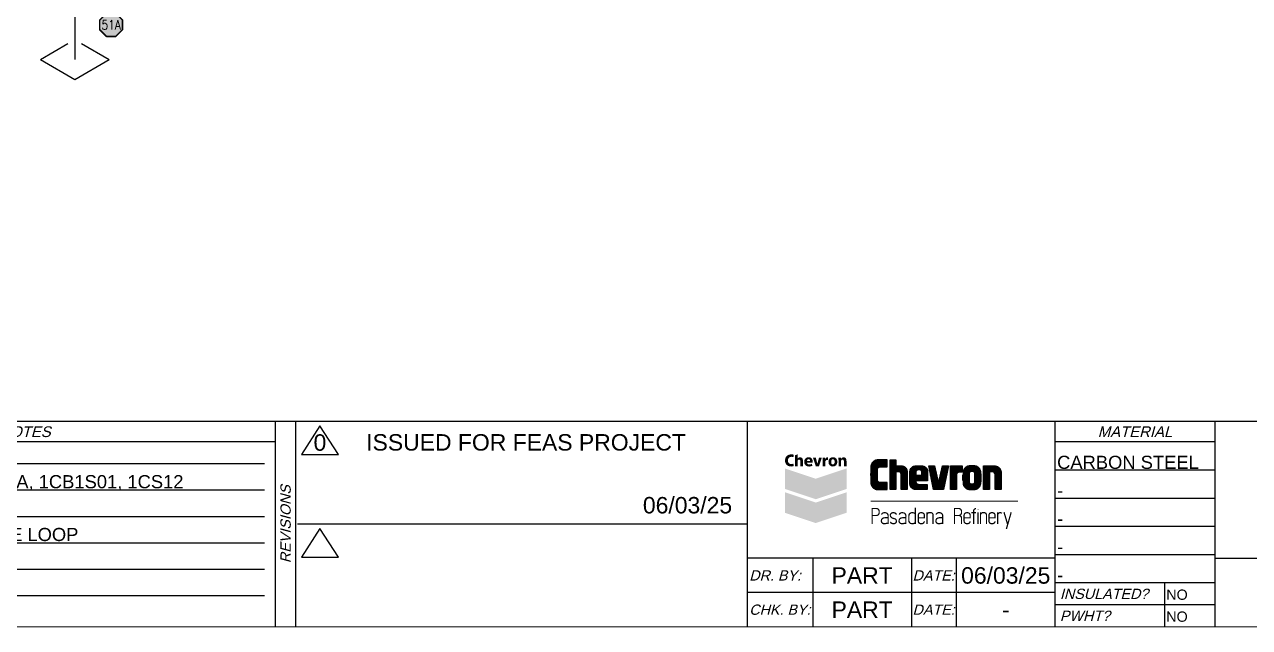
# Model space of a CAD drawing. Header units: inches. Extents: x 0 to 17.2, y 0 to 11.2.
# Drawn here: x 5.85 to 13.31, y 0.12 to 3.79 of the extents above; entities that cross this region are included whole.
import ezdxf
from ezdxf.enums import TextEntityAlignment as Align

# ---------------------------------------------------------------- set-up
doc = ezdxf.new("R2010")
doc.units = ezdxf.units.IN
doc.header["$MEASUREMENT"] = 0
for name, color, linetype in [('BORDER', 3, 'Continuous'), ('BORDERTEXT', 7, 'Continuous'), ('FITTINGS', 4, 'Continuous'), ('LOGO', 8, 'Continuous'), ('PART_PCML', 7, 'Continuous')]:
    doc.layers.add(name, color=color, linetype=linetype)
doc.styles.add('FEASStandard', font='arial.ttf')
doc.styles.add('PART_Standard', font='romans', dxfattribs={"width": 0.8, "height": 0.09})
doc.styles.add('Richmond', font='arial.ttf')
doc.styles.add('SIMPLEX', font='ROMANS')

# ---------------------------------------------------------------- blocks, each defined once
blk = doc.blocks.new('Border')
at = {"layer": 'LOGO', "lineweight": 0}
h = blk.add_hatch(color=164, dxfattribs=at)
edge = h.paths.add_edge_path()
edge.add_spline(control_points=[(10.6588, 1.2286), (10.656, 1.2272), (10.6503, 1.2255), (10.6417, 1.2255), (10.6182, 1.2255), (10.6047, 1.2417), (10.6047, 1.2623), (10.6047, 1.2869), (10.6219, 1.3), (10.6433, 1.3), (10.6516, 1.3), (10.656, 1.2984), (10.6588, 1.2969), (10.6588, 1.2969), (10.6562, 1.2822), (10.6562, 1.2822), (10.6531, 1.2836), (10.6497, 1.2848), (10.644, 1.2848), (10.6338, 1.2848), (10.6229, 1.2788), (10.6229, 1.2626), (10.6229, 1.2482), (10.6316, 1.2405), (10.644, 1.2405), (10.649, 1.2405), (10.6523, 1.2415), (10.6562, 1.2433), (10.6562, 1.2433), (10.6588, 1.2286), (10.6588, 1.2286)], knot_values=[0, 0, 0, 0, 1, 1, 1, 2, 2, 2, 3, 3, 3, 4, 4, 4, 5, 5, 5, 6, 6, 6, 7, 7, 7, 8, 8, 8, 9, 9, 9, 10, 10, 10, 10], degree=3, periodic=0)
h = blk.add_hatch(color=164, dxfattribs=at)
edge = h.paths.add_edge_path()
edge.add_spline(control_points=[(10.6979, 1.2817), (10.6916, 1.2817), (10.6855, 1.2788), (10.6823, 1.2742), (10.6823, 1.2742), (10.6821, 1.2742), (10.6821, 1.2742), (10.6821, 1.2742), (10.6821, 1.2997), (10.6821, 1.2997), (10.6821, 1.2997), (10.6662, 1.2942), (10.6662, 1.2942), (10.6662, 1.2942), (10.6662, 1.2277), (10.6662, 1.2277), (10.6662, 1.2277), (10.6821, 1.2277), (10.6821, 1.2277), (10.6821, 1.2277), (10.6821, 1.2587), (10.6821, 1.2587), (10.6821, 1.2632), (10.6851, 1.2681), (10.6906, 1.2681), (10.6966, 1.2681), (10.6989, 1.2633), (10.6989, 1.2565), (10.6989, 1.2565), (10.6989, 1.2277), (10.6989, 1.2277), (10.6989, 1.2277), (10.7149, 1.2277), (10.7149, 1.2277), (10.7149, 1.2277), (10.7149, 1.2587), (10.7149, 1.2587), (10.7149, 1.2745), (10.7081, 1.2817), (10.6979, 1.2817)], knot_values=[0, 0, 0, 0, 1, 1, 1, 2, 2, 2, 3, 3, 3, 4, 4, 4, 5, 5, 5, 6, 6, 6, 7, 7, 7, 8, 8, 8, 9, 9, 9, 10, 10, 10, 11, 11, 11, 12, 12, 12, 13, 13, 13, 13], degree=3, periodic=0)
h = blk.add_hatch(color=164, dxfattribs=at)
edge = h.paths.add_edge_path(flags=16)
edge.add_spline(control_points=[(10.7582, 1.26), (10.7582, 1.2639), (10.7563, 1.2708), (10.7489, 1.2708), (10.7424, 1.2708), (10.7393, 1.2652), (10.7389, 1.26), (10.7389, 1.26), (10.7582, 1.26), (10.7582, 1.26)], knot_values=[0, 0, 0, 0, 1, 1, 1, 2, 2, 2, 3, 3, 3, 3], degree=3, periodic=0)
edge = h.paths.add_edge_path()
edge.add_spline(control_points=[(10.739, 1.2487), (10.7396, 1.2419), (10.7452, 1.2384), (10.7538, 1.2383), (10.759, 1.2382), (10.765, 1.2397), (10.7691, 1.2421), (10.7691, 1.2421), (10.7715, 1.2297), (10.7715, 1.2297), (10.7654, 1.2267), (10.7585, 1.2255), (10.7514, 1.2255), (10.7324, 1.2255), (10.7222, 1.2369), (10.7222, 1.2544), (10.7222, 1.2713), (10.7332, 1.2823), (10.7496, 1.2823), (10.7665, 1.2823), (10.7741, 1.2698), (10.7741, 1.2542), (10.7741, 1.2526), (10.7739, 1.2499), (10.7737, 1.2487), (10.7737, 1.2487), (10.739, 1.2487), (10.739, 1.2487)], knot_values=[0, 0, 0, 0, 1, 1, 1, 2, 2, 2, 3, 3, 3, 4, 4, 4, 5, 5, 5, 6, 6, 6, 7, 7, 7, 8, 8, 8, 9, 9, 9, 9], degree=3, periodic=0)
blk.add_hatch(color=164, dxfattribs=at).paths.add_polyline_path([(10.7929, 1.2277), (10.7752, 1.28), (10.7928, 1.28), (10.8024, 1.243), (10.8027, 1.243), (10.8123, 1.28), (10.8299, 1.28), (10.8123, 1.2277)])
h = blk.add_hatch(color=164, dxfattribs=at)
edge = h.paths.add_edge_path()
edge.add_spline(control_points=[(10.8345, 1.2628), (10.8345, 1.2705), (10.8342, 1.2756), (10.8339, 1.28), (10.8339, 1.28), (10.8489, 1.28), (10.8489, 1.28), (10.8489, 1.28), (10.8494, 1.2703), (10.8494, 1.2703), (10.8494, 1.2703), (10.8498, 1.2703), (10.8498, 1.2703), (10.8524, 1.278), (10.8575, 1.2809), (10.8627, 1.2812), (10.8651, 1.2814), (10.8665, 1.2812), (10.868, 1.2809), (10.868, 1.2809), (10.868, 1.2656), (10.868, 1.2656), (10.8665, 1.2659), (10.8636, 1.2662), (10.8616, 1.266), (10.8554, 1.2655), (10.8517, 1.261), (10.8507, 1.2559), (10.8505, 1.2548), (10.8504, 1.2536), (10.8504, 1.2522), (10.8504, 1.2522), (10.8504, 1.2277), (10.8504, 1.2277), (10.8504, 1.2277), (10.8345, 1.2277), (10.8345, 1.2277), (10.8345, 1.2277), (10.8345, 1.2628), (10.8345, 1.2628)], knot_values=[0, 0, 0, 0, 1, 1, 1, 2, 2, 2, 3, 3, 3, 4, 4, 4, 5, 5, 5, 6, 6, 6, 7, 7, 7, 8, 8, 8, 9, 9, 9, 10, 10, 10, 11, 11, 11, 12, 12, 12, 13, 13, 13, 13], degree=3, periodic=0)
h = blk.add_hatch(color=164, dxfattribs=at)
edge = h.paths.add_edge_path(flags=16)
edge.add_spline(control_points=[(10.9075, 1.2539), (10.9075, 1.2624), (10.9046, 1.2698), (10.897, 1.2698), (10.8894, 1.2698), (10.8865, 1.2624), (10.8865, 1.2539), (10.8865, 1.2453), (10.8894, 1.2379), (10.897, 1.2379), (10.9046, 1.2379), (10.9075, 1.2453), (10.9075, 1.2539)], knot_values=[0, 0, 0, 0, 1, 1, 1, 2, 2, 2, 3, 3, 3, 4, 4, 4, 4], degree=3, periodic=0)
edge = h.paths.add_edge_path()
edge.add_spline(control_points=[(10.9241, 1.2539), (10.9241, 1.2367), (10.9138, 1.2255), (10.897, 1.2255), (10.8802, 1.2255), (10.8699, 1.2367), (10.8699, 1.2539), (10.8699, 1.271), (10.8802, 1.2823), (10.897, 1.2823), (10.9138, 1.2823), (10.9241, 1.271), (10.9241, 1.2539)], knot_values=[0, 0, 0, 0, 1, 1, 1, 2, 2, 2, 3, 3, 3, 4, 4, 4, 4], degree=3, periodic=0)
h = blk.add_hatch(color=164, dxfattribs=at)
edge = h.paths.add_edge_path()
edge.add_spline(control_points=[(10.9312, 1.2633), (10.9312, 1.2699), (10.9309, 1.2755), (10.9306, 1.28), (10.9306, 1.28), (10.9456, 1.28), (10.9456, 1.28), (10.9456, 1.28), (10.946, 1.2727), (10.946, 1.2727), (10.946, 1.2727), (10.9463, 1.2727), (10.9463, 1.2727), (10.9484, 1.2761), (10.9539, 1.2817), (10.9625, 1.2817), (10.973, 1.2817), (10.9799, 1.2745), (10.9799, 1.2591), (10.9799, 1.2591), (10.9799, 1.2277), (10.9799, 1.2277), (10.9799, 1.2277), (10.964, 1.2277), (10.964, 1.2277), (10.964, 1.2277), (10.964, 1.2567), (10.964, 1.2567), (10.964, 1.2635), (10.9616, 1.2681), (10.9559, 1.2681), (10.9514, 1.2681), (10.9487, 1.2649), (10.9477, 1.262), (10.9473, 1.2609), (10.9471, 1.2594), (10.9471, 1.2579), (10.9471, 1.2579), (10.9471, 1.2277), (10.9471, 1.2277), (10.9471, 1.2277), (10.9312, 1.2277), (10.9312, 1.2277), (10.9312, 1.2277), (10.9312, 1.2633), (10.9312, 1.2633)], knot_values=[0, 0, 0, 0, 1, 1, 1, 2, 2, 2, 3, 3, 3, 4, 4, 4, 5, 5, 5, 6, 6, 6, 7, 7, 7, 8, 8, 8, 9, 9, 9, 10, 10, 10, 11, 11, 11, 12, 12, 12, 13, 13, 13, 14, 14, 14, 15, 15, 15, 15], degree=3, periodic=0)
h = blk.add_hatch(color=150, dxfattribs=at)
h.set_gradient(color1=(0, 127, 255), color2=(0, 59, 117), rotation=45, one_color=1, tint=0.23, name='HEMISPHERICAL')
h.paths.add_polyline_path([(10.6053, 1.0889), (10.6052, 1.2138), (10.7926, 1.1514)])
h = blk.add_hatch(color=142, dxfattribs=at)
h.set_gradient(color1=(0, 153, 204), color2=(0, 57, 77), rotation=75, one_color=1, tint=0.15, name='INVCYLINDER')
h.paths.add_polyline_path([(10.9799, 1.2138), (10.7926, 1.1514), (10.6052, 1.0889), (10.7925, 1.0265), (10.9799, 1.0889)])
h = blk.add_hatch(color=242, dxfattribs=at)
h.set_gradient(color1=(204, 0, 51), color2=(102, 0, 26), rotation=45, one_color=1, tint=0.2, name='HEMISPHERICAL')
h.paths.add_polyline_path([(10.6053, 0.9438), (10.6052, 1.0687), (10.7926, 1.0062)])
h = blk.add_hatch(color=1, dxfattribs=at)
h.set_gradient(color1=(255, 0, 0), color2=(87, 0, 0), rotation=75, one_color=1, tint=0.17, name='INVCYLINDER')
h.paths.add_polyline_path([(10.9799, 1.0686), (10.7926, 1.0062), (10.6052, 0.9438), (10.7925, 0.8813), (10.9799, 0.9438)])
blk.add_line((5.4322, 1.2439), (7.435, 1.2439))
for points in [[(5.4296, 1.0829), (7.435, 1.0829)], [(5.1365, 0.9222), (7.435, 0.9222)], [(4.9824, 0.7615), (7.435, 0.7615)], [(4.8221, 0.6009), (7.435, 0.6009)], [(4.9467, 0.4404), (7.435, 0.4404)]]:
    blk.add_lwpolyline(points)
at = {"layer": 'BORDER'}
for p, q in [((7.625, 0.25), (7.625, 1.5)), ((7.5, 1.375), (0.25, 1.375)), ((13.225, 1.375), (12.25, 1.375)), ((13.225, 1.2035), (12.25, 1.2035)), ((13.225, 1.0319), (12.25, 1.0319)), ((13.225, 0.8604), (12.25, 0.8604)), ((13.225, 0.6888), (12.25, 0.6888)), ((12.25, 0.6667), (10.375, 0.6667)), ((10.775, 0.6667), (10.775, 0.25)), ((11.375, 0.6667), (11.375, 0.25)), ((11.65, 0.25), (11.65, 0.6667)), ((12.25, 0.4583), (10.375, 0.4583)), ((13.225, 0.5173), (12.25, 0.5173)), ((12.9167, 0.5173), (12.9167, 0.25)), ((13.225, 0.3836), (12.25, 0.3836))]:
    blk.add_line(p, q, dxfattribs=at)
at = {"layer": 'BORDER', "const_width": 0.005}
blk.add_lwpolyline([(0.25, 0.25), (17.25, 0.25), (17.25, 11.25), (0.25, 11.25)], close=True, dxfattribs=at)
at = {"layer": 'BORDER', "const_width": 0.00833}
for points in [[(17.25, 1.5), (0.25, 1.5)], [(7.5, 0.25), (7.5, 1.5)], [(10.375, 0.25), (10.375, 1.5)], [(12.25, 0.25), (12.25, 1.5)], [(13.225, 0.25), (13.225, 1.5)], [(7.6336, 0.875), (10.375, 0.875)], [(13.225, 0.6667), (17.25, 0.6667)]]:
    blk.add_lwpolyline(points, dxfattribs=at)
at = {"layer": 'LOGO'}
for p, q in [((11.1301, 1.1184), (11.1301, 1.2326)), ((11.1332, 1.109), (11.1332, 1.242)), ((11.1363, 1.1034), (11.1363, 1.2476)), ((11.1395, 1.0992), (11.1395, 1.2516)), ((11.1426, 1.0963), (11.1426, 1.2548)), ((11.1457, 1.0937), (11.1457, 1.2574)), ((11.1488, 1.0915), (11.1488, 1.2596)), ((11.152, 1.0898), (11.152, 1.2613)), ((11.1551, 1.0883), (11.1551, 1.2627)), ((11.1582, 1.087), (11.1582, 1.264)), ((11.1613, 1.0863), (11.1613, 1.2648)), ((11.1645, 1.0856), (11.1645, 1.2653)), ((11.1676, 1.0853), (11.1676, 1.2658)), ((11.1707, 1.216), (11.1707, 1.2659)), ((11.1738, 1.2196), (11.1738, 1.2659)), ((11.177, 1.2219), (11.177, 1.2659)), ((11.1801, 1.2234), (11.1801, 1.2659)), ((11.1832, 1.2241), (11.1832, 1.2659)), ((11.1863, 1.2242), (11.1863, 1.2659)), ((11.1895, 1.2242), (11.1895, 1.2659)), ((11.1926, 1.2242), (11.1926, 1.2659)), ((11.1957, 1.2242), (11.1957, 1.2659)), ((11.1988, 1.2242), (11.1988, 1.2659)), ((11.202, 1.2242), (11.202, 1.2659)), ((11.2051, 1.2242), (11.2051, 1.2659)), ((11.2082, 1.2242), (11.2082, 1.2659)), ((11.2113, 1.2242), (11.2113, 1.2659)), ((11.2145, 1.2242), (11.2145, 1.2659)), ((11.2176, 1.2242), (11.2176, 1.2659)), ((11.2207, 1.2242), (11.2207, 1.2659)), ((11.2238, 1.2242), (11.2238, 1.2659)), ((11.227, 1.2242), (11.227, 1.2659)), ((11.2457, 1.0857), (11.2457, 1.2659)), ((11.2488, 1.0857), (11.2488, 1.2659)), ((11.252, 1.0857), (11.252, 1.2659)), ((11.2551, 1.0857), (11.2551, 1.2659)), ((11.2582, 1.0857), (11.2582, 1.2659)), ((11.2613, 1.0857), (11.2613, 1.2659)), ((11.2645, 1.0857), (11.2645, 1.2659)), ((11.2676, 1.0857), (11.2676, 1.2659)), ((11.2707, 1.0857), (11.2707, 1.2659)), ((11.2738, 1.0857), (11.2738, 1.2659)), ((11.277, 1.0857), (11.277, 1.2659)), ((11.2801, 1.0857), (11.2801, 1.2659)), ((11.2832, 1.1936), (11.2832, 1.2294)), ((11.2863, 1.1936), (11.2863, 1.2294)), ((11.2895, 1.1936), (11.2895, 1.2294)), ((11.2926, 1.1936), (11.2926, 1.2294)), ((11.2957, 1.1936), (11.2957, 1.2294)), ((11.2988, 1.1936), (11.2988, 1.2294)), ((11.302, 1.193), (11.302, 1.2294)), ((11.3051, 1.1917), (11.3051, 1.2294)), ((11.3082, 1.1896), (11.3082, 1.2294)), ((11.3113, 1.1859), (11.3113, 1.2294)), ((11.3145, 1.0857), (11.3145, 1.2294)), ((11.3176, 1.0857), (11.3176, 1.2291)), ((11.3207, 1.0857), (11.3207, 1.2286)), ((11.3238, 1.0857), (11.3238, 1.2281)), ((11.327, 1.0857), (11.327, 1.2269)), ((11.3301, 1.0857), (11.3301, 1.2255)), ((11.3332, 1.0857), (11.3332, 1.2236)), ((11.3363, 1.0857), (11.3363, 1.2213)), ((11.3395, 1.0857), (11.3395, 1.2186)), ((11.3426, 1.0857), (11.3426, 1.2147)), ((11.3457, 1.0857), (11.3457, 1.2097)), ((11.3488, 1.0857), (11.3488, 1.2005)), ((11.3676, 1.1112), (11.3676, 1.2042)), ((11.3707, 1.1039), (11.3707, 1.2113)), ((11.3738, 1.0993), (11.3738, 1.2159)), ((11.377, 1.0958), (11.377, 1.2194)), ((11.3801, 1.0931), (11.3801, 1.222)), ((11.3832, 1.0909), (11.3832, 1.2243)), ((11.3863, 1.0892), (11.3863, 1.2259)), ((11.3895, 1.0879), (11.3895, 1.2273)), ((11.3926, 1.0871), (11.3926, 1.2283)), ((11.3957, 1.0863), (11.3957, 1.2288)), ((11.3988, 1.0859), (11.3988, 1.2293)), ((11.402, 1.1393), (11.402, 1.2294)), ((11.4051, 1.1996), (11.4051, 1.2294)), ((11.4082, 1.2023), (11.4082, 1.2294)), ((11.4113, 1.2041), (11.4113, 1.2294)), ((11.4145, 1.2047), (11.4145, 1.2294)), ((11.4176, 1.2048), (11.4176, 1.2294)), ((11.4207, 1.2048), (11.4207, 1.2294)), ((11.4238, 1.2048), (11.4238, 1.2294)), ((11.427, 1.2047), (11.427, 1.2294)), ((11.4301, 1.204), (11.4301, 1.2294)), ((11.4332, 1.2022), (11.4332, 1.2294)), ((11.4363, 1.1992), (11.4363, 1.2294)), ((11.4395, 1.1393), (11.4395, 1.2294)), ((11.4426, 1.1393), (11.4426, 1.229)), ((11.4457, 1.1393), (11.4457, 1.2285)), ((11.4488, 1.1393), (11.4488, 1.2279)), ((11.452, 1.1393), (11.452, 1.2266)), ((11.4551, 1.1393), (11.4551, 1.2252)), ((11.4582, 1.1393), (11.4582, 1.2232)), ((11.4613, 1.1393), (11.4613, 1.2208)), ((11.4645, 1.1393), (11.4645, 1.2179)), ((11.4676, 1.1393), (11.4676, 1.2139)), ((11.4707, 1.1393), (11.4707, 1.2084)), ((11.4738, 1.1393), (11.4738, 1.1964)), ((11.4832, 1.2163), (11.4832, 1.2294)), ((11.4863, 1.2013), (11.4863, 1.2294)), ((11.4895, 1.1863), (11.4895, 1.2294)), ((11.4926, 1.1712), (11.4926, 1.2294)), ((11.4957, 1.1562), (11.4957, 1.2294)), ((11.4988, 1.1412), (11.4988, 1.2294)), ((11.502, 1.1262), (11.502, 1.2294)), ((11.5051, 1.1112), (11.5051, 1.2294)), ((11.5082, 1.0962), (11.5082, 1.2294)), ((11.5113, 1.0857), (11.5113, 1.2294)), ((11.5145, 1.0857), (11.5145, 1.2294)), ((11.5176, 1.0857), (11.5176, 1.2237)), ((11.5207, 1.0857), (11.5207, 1.2095)), ((11.5238, 1.0857), (11.5238, 1.1952)), ((11.5582, 1.0857), (11.5582, 1.2011)), ((11.5613, 1.0857), (11.5613, 1.2148)), ((11.5645, 1.0857), (11.5645, 1.2285)), ((11.5676, 1.0857), (11.5676, 1.2294)), ((11.5707, 1.0894), (11.5707, 1.2294)), ((11.5738, 1.1042), (11.5738, 1.2294)), ((11.577, 1.1189), (11.577, 1.2294)), ((11.5801, 1.1337), (11.5801, 1.2294)), ((11.5832, 1.1485), (11.5832, 1.2294)), ((11.5863, 1.1633), (11.5863, 1.2294)), ((11.5895, 1.1781), (11.5895, 1.2294)), ((11.5926, 1.1929), (11.5926, 1.2294)), ((11.5957, 1.2077), (11.5957, 1.2294)), ((11.5988, 1.2225), (11.5988, 1.2294)), ((11.6145, 1.0857), (11.6145, 1.2294)), ((11.6176, 1.0857), (11.6176, 1.2294)), ((11.6207, 1.0857), (11.6207, 1.2294)), ((11.6238, 1.0857), (11.6238, 1.2294)), ((11.627, 1.0857), (11.627, 1.2294)), ((11.6301, 1.0857), (11.6301, 1.2294)), ((11.6332, 1.0857), (11.6332, 1.2294)), ((11.6363, 1.0857), (11.6363, 1.2294)), ((11.6395, 1.0857), (11.6395, 1.2294)), ((11.6426, 1.0857), (11.6426, 1.2294)), ((11.6457, 1.0857), (11.6457, 1.2294)), ((11.6488, 1.0857), (11.6488, 1.2294)), ((11.652, 1.1827), (11.652, 1.2294)), ((11.6551, 1.1867), (11.6551, 1.2294)), ((11.6582, 1.189), (11.6582, 1.2294)), ((11.6613, 1.1902), (11.6613, 1.2294)), ((11.6645, 1.1906), (11.6645, 1.2294)), ((11.6676, 1.1907), (11.6676, 1.2294)), ((11.6707, 1.1907), (11.6707, 1.2294)), ((11.6738, 1.1907), (11.6738, 1.2294)), ((11.677, 1.1907), (11.677, 1.2294)), ((11.6801, 1.1907), (11.6801, 1.2294)), ((11.6832, 1.1907), (11.6832, 1.2294)), ((11.6926, 1.1146), (11.6926, 1.2006)), ((11.6957, 1.1074), (11.6957, 1.2077)), ((11.6988, 1.1026), (11.6988, 1.2126)), ((11.702, 1.0988), (11.702, 1.2163)), ((11.7051, 1.0956), (11.7051, 1.2195)), ((11.7082, 1.0934), (11.7082, 1.2218)), ((11.7113, 1.0915), (11.7113, 1.2238)), ((11.7145, 1.0898), (11.7145, 1.2253)), ((11.7176, 1.0883), (11.7176, 1.2268)), ((11.7207, 1.0874), (11.7207, 1.2279)), ((11.7238, 1.0867), (11.7238, 1.2285)), ((11.727, 1.1848), (11.727, 1.229)), ((11.7301, 1.1904), (11.7301, 1.2294)), ((11.7332, 1.193), (11.7332, 1.2294)), ((11.7363, 1.1944), (11.7363, 1.2294)), ((11.7395, 1.195), (11.7395, 1.2294)), ((11.7426, 1.1952), (11.7426, 1.2294)), ((11.7457, 1.1952), (11.7457, 1.2294)), ((11.7488, 1.1951), (11.7488, 1.2294)), ((11.752, 1.1946), (11.752, 1.2294)), ((11.7551, 1.1933), (11.7551, 1.2294)), ((11.7582, 1.1909), (11.7582, 1.2294)), ((11.7613, 1.1865), (11.7613, 1.2291)), ((11.7645, 1.0865), (11.7645, 1.2286)), ((11.7676, 1.0873), (11.7676, 1.228)), ((11.7707, 1.0882), (11.7707, 1.227)), ((11.7738, 1.0895), (11.7738, 1.2256)), ((11.777, 1.0911), (11.777, 1.2242)), ((11.7801, 1.093), (11.7801, 1.2221)), ((11.7832, 1.0952), (11.7832, 1.2199)), ((11.7863, 1.0982), (11.7863, 1.2169)), ((11.7895, 1.1016), (11.7895, 1.2135)), ((11.7926, 1.1064), (11.7926, 1.2088)), ((11.7957, 1.1127), (11.7957, 1.2024)), ((11.8145, 1.0857), (11.8145, 1.2294)), ((11.8176, 1.0857), (11.8176, 1.2294)), ((11.8207, 1.0857), (11.8207, 1.2294)), ((11.8238, 1.0857), (11.8238, 1.2294)), ((11.827, 1.0857), (11.827, 1.2294)), ((11.8301, 1.0857), (11.8301, 1.2294)), ((11.8332, 1.0857), (11.8332, 1.2294)), ((11.8363, 1.0857), (11.8363, 1.2294)), ((11.8395, 1.0857), (11.8395, 1.2294)), ((11.8426, 1.0857), (11.8426, 1.2294)), ((11.8457, 1.0857), (11.8457, 1.2294)), ((11.8488, 1.0857), (11.8488, 1.2294)), ((11.852, 1.1936), (11.852, 1.2294)), ((11.8551, 1.1936), (11.8551, 1.2294)), ((11.8582, 1.1936), (11.8582, 1.2294)), ((11.8613, 1.1936), (11.8613, 1.2294)), ((11.8645, 1.1936), (11.8645, 1.2294)), ((11.8676, 1.1936), (11.8676, 1.2294)), ((11.8707, 1.1934), (11.8707, 1.2294)), ((11.8738, 1.1926), (11.8738, 1.2294)), ((11.877, 1.191), (11.877, 1.2294)), ((11.8801, 1.1885), (11.8801, 1.2294)), ((11.8832, 1.1839), (11.8832, 1.2293)), ((11.8863, 1.0857), (11.8863, 1.2288)), ((11.8895, 1.0857), (11.8895, 1.2284)), ((11.8926, 1.0857), (11.8926, 1.2277)), ((11.8957, 1.0857), (11.8957, 1.2264)), ((11.8988, 1.0857), (11.8988, 1.2249)), ((11.902, 1.0857), (11.902, 1.2233)), ((11.9051, 1.0857), (11.9051, 1.2213)), ((11.9082, 1.0857), (11.9082, 1.2187)), ((11.9113, 1.0857), (11.9113, 1.2155)), ((11.9145, 1.0857), (11.9145, 1.2116)), ((11.9176, 1.0857), (11.9176, 1.206)), ((11.9207, 1.0857), (11.9207, 1.1981)), ((11.1707, 1.0852), (11.1707, 1.1357)), ((11.1738, 1.0852), (11.1738, 1.132)), ((11.177, 1.0852), (11.177, 1.1297)), ((11.1801, 1.0852), (11.1801, 1.1284)), ((11.1832, 1.0852), (11.1832, 1.1277)), ((11.1863, 1.0852), (11.1863, 1.1274)), ((11.1895, 1.0852), (11.1895, 1.1274)), ((11.1926, 1.0852), (11.1926, 1.1274)), ((11.1957, 1.0852), (11.1957, 1.1274)), ((11.1988, 1.0852), (11.1988, 1.1274)), ((11.202, 1.0852), (11.202, 1.1274)), ((11.2051, 1.0852), (11.2051, 1.1274)), ((11.2082, 1.0852), (11.2082, 1.1274)), ((11.2113, 1.0852), (11.2113, 1.1274)), ((11.2145, 1.0852), (11.2145, 1.1274)), ((11.2176, 1.0852), (11.2176, 1.1274)), ((11.2207, 1.0852), (11.2207, 1.1274)), ((11.2238, 1.0852), (11.2238, 1.1274)), ((11.227, 1.0852), (11.227, 1.1274)), ((11.402, 1.0857), (11.402, 1.1316)), ((11.4051, 1.1393), (11.4051, 1.1735)), ((11.4051, 1.0857), (11.4051, 1.1245)), ((11.4082, 1.1393), (11.4082, 1.1735)), ((11.4082, 1.0857), (11.4082, 1.121)), ((11.4113, 1.1393), (11.4113, 1.1735)), ((11.4145, 1.1393), (11.4145, 1.1735)), ((11.4176, 1.1393), (11.4176, 1.1735)), ((11.4207, 1.1393), (11.4207, 1.1735)), ((11.4238, 1.1393), (11.4238, 1.1735)), ((11.427, 1.1393), (11.427, 1.1735)), ((11.4301, 1.1393), (11.4301, 1.1735)), ((11.4332, 1.1393), (11.4332, 1.1735)), ((11.4363, 1.1393), (11.4363, 1.1735)), ((11.527, 1.0857), (11.527, 1.181)), ((11.5301, 1.0857), (11.5301, 1.1668)), ((11.5332, 1.0857), (11.5332, 1.1526)), ((11.5363, 1.0857), (11.5363, 1.1384)), ((11.5395, 1.0857), (11.5395, 1.1242)), ((11.5426, 1.0857), (11.5426, 1.1326)), ((11.5457, 1.0857), (11.5457, 1.1463)), ((11.5488, 1.0857), (11.5488, 1.16)), ((11.552, 1.0857), (11.552, 1.1737)), ((11.5551, 1.0857), (11.5551, 1.1874)), ((11.6895, 1.1426), (11.6895, 1.1726)), ((11.727, 1.0861), (11.727, 1.1304)), ((11.7301, 1.0858), (11.7301, 1.125)), ((11.7332, 1.0857), (11.7332, 1.1224)), ((11.7363, 1.0857), (11.7363, 1.1208)), ((11.7395, 1.0857), (11.7395, 1.1201)), ((11.7426, 1.0857), (11.7426, 1.12)), ((11.7457, 1.0857), (11.7457, 1.12)), ((11.7488, 1.0857), (11.7488, 1.12)), ((11.752, 1.0857), (11.752, 1.1206)), ((11.7551, 1.0857), (11.7551, 1.1219)), ((11.7582, 1.0858), (11.7582, 1.1243)), ((11.7613, 1.0861), (11.7613, 1.1286)), ((11.7988, 1.1307), (11.7988, 1.1838)), ((11.4113, 1.0857), (11.4113, 1.1191)), ((11.4145, 1.0857), (11.4145, 1.1177)), ((11.4176, 1.0857), (11.4176, 1.1172)), ((11.4207, 1.0857), (11.4207, 1.117)), ((11.4238, 1.0857), (11.4238, 1.117)), ((11.427, 1.0857), (11.427, 1.117)), ((11.4301, 1.0857), (11.4301, 1.117)), ((11.4332, 1.0857), (11.4332, 1.117)), ((11.4363, 1.0857), (11.4363, 1.117)), ((11.4395, 1.0857), (11.4395, 1.117)), ((11.4426, 1.0857), (11.4426, 1.117)), ((11.4457, 1.0857), (11.4457, 1.117)), ((11.4488, 1.0857), (11.4488, 1.117)), ((11.452, 1.0857), (11.452, 1.117)), ((11.4551, 1.0857), (11.4551, 1.117)), ((11.4582, 1.0857), (11.4582, 1.117)), ((11.4613, 1.0857), (11.4613, 1.117)), ((11.4645, 1.0857), (11.4645, 1.117)), ((11.4676, 1.0857), (11.4676, 1.117)), ((11.4707, 1.0857), (11.4707, 1.117))]:
    blk.add_line(p, q, dxfattribs=at)
for points in [[(11.1292, 1.2249), (11.1279, 1.2087), (11.1272, 1.1924), (11.127, 1.1762), (11.1272, 1.16), (11.1279, 1.1436), (11.1292, 1.1274), (11.1292, 1.1269), (11.1294, 1.1245), (11.1295, 1.122), (11.1299, 1.1197), (11.1303, 1.1172), (11.131, 1.1148), (11.1317, 1.1125), (11.1325, 1.1103), (11.1337, 1.108), (11.1348, 1.1061), (11.136, 1.1038), (11.1375, 1.1019), (11.1388, 1.0999), (11.1405, 1.0981), (11.1423, 1.0965), (11.1441, 1.0948), (11.1459, 1.0935), (11.1478, 1.092), (11.1501, 1.0908), (11.1522, 1.0897), (11.1546, 1.0885), (11.1567, 1.0875), (11.1588, 1.0867), (11.1613, 1.0863), (11.1637, 1.0857), (11.166, 1.0854), (11.1685, 1.0852), (11.1709, 1.0852), (11.2283, 1.0852)], [(11.2283, 1.0857), (11.2283, 1.1274), (11.1858, 1.1274), (11.1842, 1.1277), (11.1826, 1.1278), (11.1811, 1.128), (11.1798, 1.1286), (11.1783, 1.1292), (11.1768, 1.1298), (11.1756, 1.1307), (11.1744, 1.1316), (11.173, 1.1326), (11.1721, 1.1337), (11.1711, 1.135), (11.1703, 1.1364), (11.1696, 1.1379), (11.169, 1.1393), (11.1684, 1.1407), (11.1682, 1.1422), (11.1681, 1.1438), (11.1678, 1.1454), (11.1678, 1.2063), (11.1681, 1.2078), (11.1682, 1.2095), (11.1684, 1.211), (11.169, 1.2125), (11.1696, 1.214), (11.1703, 1.2153), (11.1711, 1.2167), (11.1721, 1.2179), (11.173, 1.2189), (11.1744, 1.22), (11.1756, 1.2209), (11.1768, 1.2218), (11.1783, 1.2225), (11.1798, 1.2233), (11.1811, 1.2236), (11.1826, 1.224), (11.1842, 1.2242), (11.1858, 1.2242), (11.2283, 1.2242), (11.2283, 1.2659), (11.1709, 1.2659), (11.1685, 1.2659), (11.166, 1.2655), (11.1637, 1.2652), (11.1613, 1.2648), (11.1588, 1.2643), (11.1567, 1.2634), (11.1546, 1.2625), (11.1522, 1.2614), (11.1501, 1.2603), (11.1478, 1.259), (11.1459, 1.2576), (11.1441, 1.2562), (11.1423, 1.2545), (11.1405, 1.2527), (11.1388, 1.2509), (11.1375, 1.2491), (11.136, 1.2472), (11.1348, 1.245), (11.1337, 1.2428), (11.1325, 1.2407), (11.1317, 1.2384), (11.131, 1.2362), (11.1303, 1.2337), (11.1299, 1.2314), (11.1295, 1.229), (11.1294, 1.2266), (11.1292, 1.2242)], [(11.4389, 1.1735), (11.4388, 1.1911), (11.4388, 1.1924), (11.4386, 1.1938), (11.4385, 1.1951), (11.4378, 1.1963), (11.4372, 1.1976), (11.4365, 1.1988), (11.436, 1.1999), (11.435, 1.2009), (11.434, 1.2017), (11.4329, 1.2024), (11.4316, 1.2031), (11.4306, 1.2037), (11.4292, 1.2044), (11.4279, 1.2045), (11.4268, 1.2048), (11.4252, 1.2048), (11.4159, 1.2048), (11.4145, 1.2048), (11.4134, 1.2045), (11.4118, 1.2044), (11.4107, 1.2037), (11.4094, 1.2031), (11.4084, 1.2024), (11.4073, 1.2017), (11.4063, 1.2009), (11.4053, 1.1999), (11.4045, 1.1988), (11.4039, 1.1976), (11.4035, 1.1963), (11.4028, 1.1951), (11.4024, 1.1938), (11.4024, 1.1924), (11.4022, 1.1911), (11.4022, 1.1735), (11.4389, 1.1735)], [(11.5699, 1.0857), (11.5104, 1.0857), (11.4805, 1.2294), (11.5163, 1.2294), (11.54, 1.1215), (11.5647, 1.2294), (11.6003, 1.2294), (11.5699, 1.0857)], [(11.6144, 1.0857), (11.6144, 1.2294), (11.6837, 1.2294), (11.6837, 1.1907), (11.6652, 1.1907), (11.6638, 1.1906), (11.6623, 1.1904), (11.6611, 1.1901), (11.6598, 1.1897), (11.6585, 1.1891), (11.6573, 1.1886), (11.6562, 1.1877), (11.6551, 1.1868), (11.6542, 1.1859), (11.6533, 1.1847), (11.6524, 1.1837), (11.6519, 1.1825), (11.6513, 1.1811), (11.6509, 1.1799), (11.6506, 1.1787), (11.6504, 1.1772), (11.6503, 1.1758), (11.6503, 1.0857), (11.6144, 1.0857)]]:
    blk.add_lwpolyline(points, dxfattribs=at)
for points in [[(11.3311, 1.2251), (11.3329, 1.2239), (11.3347, 1.2225), (11.3365, 1.2212), (11.3383, 1.2197), (11.3398, 1.2182), (11.3414, 1.2164), (11.3426, 1.2146), (11.3441, 1.2128), (11.3452, 1.2108), (11.3461, 1.2089), (11.3471, 1.2068), (11.3479, 1.2047), (11.3483, 1.2026), (11.3489, 1.2003), (11.3492, 1.1981), (11.3494, 1.196), (11.3494, 1.1936), (11.3494, 1.0857), (11.3138, 1.0857), (11.3138, 1.1773, 0.414214), (11.2975, 1.1936), (11.2811, 1.1936), (11.2811, 1.0857), (11.2454, 1.0857), (11.2454, 1.2659), (11.2811, 1.2659), (11.2811, 1.2294), (11.3138, 1.2294), (11.316, 1.2294), (11.3183, 1.229), (11.3205, 1.2287), (11.3227, 1.2283), (11.3248, 1.2278), (11.327, 1.2269), (11.329, 1.226)], [(11.8967, 1.226), (11.899, 1.2249), (11.9011, 1.2239), (11.9033, 1.2225), (11.9053, 1.2212), (11.9071, 1.2197), (11.909, 1.218), (11.9107, 1.2162), (11.9123, 1.2144), (11.9137, 1.2126), (11.9152, 1.2107), (11.9164, 1.2086), (11.9174, 1.2063), (11.9185, 1.2042), (11.9194, 1.2018), (11.9203, 1.1997), (11.9209, 1.1972), (11.9212, 1.1949), (11.9218, 1.1925), (11.9219, 1.19), (11.9219, 1.1877), (11.9219, 1.0857), (11.8847, 1.0857), (11.8847, 1.1769, 0.414214), (11.868, 1.1936), (11.8513, 1.1936), (11.8513, 1.0857), (11.814, 1.0857), (11.814, 1.2294), (11.8802, 1.2294), (11.8826, 1.2294), (11.8851, 1.229), (11.8874, 1.2287), (11.89, 1.2283), (11.8923, 1.2278), (11.8946, 1.2269)]]:
    blk.add_lwpolyline(points, format="xyb", close=True, dxfattribs=at)
for points in [[(11.4713, 1.0857), (11.4018, 1.0857), (11.3995, 1.0858), (11.3973, 1.0861), (11.3951, 1.0864), (11.3929, 1.087), (11.3906, 1.0875), (11.3887, 1.0882), (11.3865, 1.0891), (11.3845, 1.0902), (11.3825, 1.0912), (11.3807, 1.0927), (11.3789, 1.0939), (11.3773, 1.0954), (11.3757, 1.0971), (11.3743, 1.0987), (11.3728, 1.1007), (11.3716, 1.1025), (11.3705, 1.1043), (11.3695, 1.1062), (11.3686, 1.1083), (11.3678, 1.1106), (11.3671, 1.1127), (11.3668, 1.1148), (11.3663, 1.117), (11.3662, 1.1191), (11.366, 1.1215), (11.366, 1.1936), (11.3662, 1.196), (11.3663, 1.1981), (11.3668, 1.2003), (11.3671, 1.2026), (11.3678, 1.2047), (11.3686, 1.2068), (11.3695, 1.2089), (11.3705, 1.2108), (11.3716, 1.2128), (11.3728, 1.2146), (11.3743, 1.2164), (11.3757, 1.2182), (11.3773, 1.2197), (11.3789, 1.2212), (11.3807, 1.2225), (11.3825, 1.2239), (11.3845, 1.2251), (11.3865, 1.226), (11.3887, 1.2269), (11.3906, 1.2278), (11.3929, 1.2283), (11.3951, 1.2287), (11.3973, 1.229), (11.3995, 1.2294), (11.4018, 1.2294), (11.4381, 1.2294), (11.4405, 1.2294), (11.4426, 1.229), (11.4447, 1.2287), (11.4471, 1.2283), (11.4492, 1.2278), (11.4513, 1.2269), (11.4534, 1.226), (11.4553, 1.2251), (11.4573, 1.2239), (11.4591, 1.2225), (11.4609, 1.2212), (11.4627, 1.2197), (11.4642, 1.2182), (11.4658, 1.2164), (11.467, 1.2146), (11.4683, 1.2128), (11.4696, 1.2108), (11.4705, 1.2089), (11.4714, 1.2068), (11.4723, 1.2047), (11.4728, 1.2026), (11.4732, 1.2003), (11.4737, 1.1981), (11.4739, 1.196), (11.4739, 1.1936), (11.4739, 1.1393), (11.4018, 1.1393), (11.4018, 1.1395), (11.4018, 1.1333), (11.4019, 1.1317), (11.4023, 1.1302), (11.4028, 1.1288), (11.4034, 1.1273), (11.4041, 1.126), (11.405, 1.1246), (11.4059, 1.1234), (11.407, 1.1221), (11.4081, 1.121), (11.4093, 1.1201), (11.4108, 1.1192), (11.4122, 1.1188), (11.4136, 1.118), (11.4151, 1.1174), (11.4165, 1.1173), (11.4181, 1.1171), (11.4198, 1.117), (11.4713, 1.117)], [(11.6961, 1.2086), (11.695, 1.2063), (11.694, 1.2042), (11.6931, 1.2018), (11.6922, 1.1997), (11.6916, 1.1972), (11.6911, 1.1949), (11.6908, 1.1925), (11.6905, 1.19), (11.6905, 1.1877), (11.6904, 1.1873), (11.6904, 1.1868), (11.6904, 1.1862), (11.6904, 1.1856), (11.6904, 1.1853), (11.6902, 1.1847), (11.6902, 1.1843), (11.6902, 1.1837), (11.6902, 1.1834), (11.69, 1.1826), (11.69, 1.1823), (11.69, 1.1817), (11.69, 1.1811), (11.69, 1.1807), (11.6899, 1.1803), (11.6899, 1.1798), (11.6899, 1.1792), (11.6899, 1.1787), (11.6899, 1.1781), (11.6899, 1.1778), (11.6896, 1.1772), (11.6896, 1.1767), (11.6896, 1.1762), (11.6895, 1.1756), (11.6895, 1.1753), (11.6895, 1.1747), (11.6895, 1.1742), (11.6895, 1.1736), (11.6895, 1.1731), (11.6895, 1.1727), (11.6893, 1.1722), (11.6893, 1.1717), (11.6893, 1.1711), (11.6893, 1.1708), (11.6893, 1.17), (11.6893, 1.1697), (11.6893, 1.1691), (11.6893, 1.1686), (11.6893, 1.1681), (11.6893, 1.1677), (11.6891, 1.1672), (11.6891, 1.1667), (11.6891, 1.1661), (11.6891, 1.1658), (11.6891, 1.1652), (11.6891, 1.1646), (11.6891, 1.1641), (11.6891, 1.1636), (11.6891, 1.1632), (11.6891, 1.1627), (11.6891, 1.1622), (11.6891, 1.1616), (11.6891, 1.161), (11.6891, 1.1605), (11.6891, 1.1601), (11.6891, 1.1596), (11.6891, 1.1591), (11.6891, 1.1586), (11.6891, 1.1582), (11.6891, 1.1574), (11.6891, 1.1571), (11.6891, 1.1565), (11.6891, 1.1562), (11.6891, 1.1555), (11.6891, 1.1551), (11.6891, 1.1546), (11.6891, 1.1541), (11.6891, 1.1535), (11.6891, 1.1532), (11.6891, 1.1526), (11.6891, 1.152), (11.6891, 1.1515), (11.6891, 1.151), (11.6891, 1.1506), (11.6891, 1.1501), (11.6891, 1.1496), (11.6891, 1.149), (11.6891, 1.1484), (11.6893, 1.1479), (11.6893, 1.1475), (11.6893, 1.147), (11.6893, 1.1465), (11.6893, 1.146), (11.6893, 1.1456), (11.6893, 1.1448), (11.6893, 1.1445), (11.6893, 1.144), (11.6893, 1.1436), (11.6893, 1.1429), (11.6895, 1.1425), (11.6895, 1.142), (11.6895, 1.1415), (11.6895, 1.1409), (11.6895, 1.1406), (11.6895, 1.14), (11.6895, 1.1395), (11.6896, 1.1389), (11.6896, 1.1384), (11.6896, 1.138), (11.6899, 1.1375), (11.6899, 1.137), (11.6899, 1.1364), (11.6899, 1.1361), (11.6899, 1.1353), (11.6899, 1.135), (11.69, 1.1344), (11.69, 1.1341), (11.69, 1.1334), (11.69, 1.133), (11.69, 1.1325), (11.6902, 1.1319), (11.6902, 1.1314), (11.6902, 1.131), (11.6902, 1.1305), (11.6904, 1.1299), (11.6904, 1.1295), (11.6904, 1.1289), (11.6904, 1.1286), (11.6904, 1.128), (11.6905, 1.1274), (11.6905, 1.1277), (11.6905, 1.1251), (11.6908, 1.1226), (11.6911, 1.1202), (11.6916, 1.1179), (11.6922, 1.1155), (11.6931, 1.1133), (11.694, 1.111), (11.695, 1.1088), (11.6961, 1.1065), (11.6974, 1.1046), (11.6988, 1.1026), (11.7003, 1.1007), (11.7019, 1.0989), (11.7034, 1.0971), (11.7052, 1.0954), (11.7073, 1.0939), (11.7093, 1.0927), (11.7114, 1.0915), (11.7136, 1.0902), (11.7157, 1.0891), (11.7178, 1.0882), (11.7202, 1.0875), (11.7226, 1.087), (11.725, 1.0864), (11.7274, 1.0861), (11.73, 1.0858), (11.7322, 1.0857), (11.7448, 1.0857), (11.7567, 1.0857), (11.7591, 1.0858), (11.7616, 1.0861), (11.7639, 1.0864), (11.7663, 1.087), (11.7686, 1.0875), (11.7709, 1.0882), (11.7731, 1.0891), (11.7754, 1.0902), (11.7776, 1.0915), (11.7795, 1.0927), (11.7816, 1.0939), (11.7835, 1.0954), (11.7853, 1.0971), (11.7871, 1.0989), (11.7887, 1.1007), (11.7902, 1.1026), (11.7916, 1.1046), (11.7927, 1.1065), (11.7939, 1.1088), (11.795, 1.111), (11.7959, 1.1133), (11.7966, 1.1155), (11.7972, 1.1179), (11.7977, 1.1202), (11.7981, 1.1226), (11.7983, 1.1251), (11.7984, 1.1277), (11.7984, 1.1274), (11.7984, 1.1281), (11.7986, 1.1289), (11.7987, 1.1298), (11.7987, 1.1304), (11.799, 1.1313), (11.799, 1.1319), (11.7992, 1.1326), (11.7993, 1.1334), (11.7993, 1.1343), (11.7995, 1.135), (11.7995, 1.1357), (11.7995, 1.1364), (11.7996, 1.1371), (11.7996, 1.1379), (11.7999, 1.1388), (11.7999, 1.1395), (11.7999, 1.1402), (11.8001, 1.1409), (11.8001, 1.1416), (11.8001, 1.1425), (11.8002, 1.1433), (11.8002, 1.144), (11.8002, 1.1447), (11.8002, 1.1456), (11.8004, 1.1461), (11.8004, 1.147), (11.8004, 1.1478), (11.8004, 1.1484), (11.8004, 1.1492), (11.8005, 1.1501), (11.8005, 1.1508), (11.8005, 1.1515), (11.8005, 1.1523), (11.8005, 1.1532), (11.8005, 1.1538), (11.8005, 1.1546), (11.8005, 1.1553), (11.8005, 1.1562), (11.8005, 1.1569), (11.8005, 1.1574), (11.8005, 1.1583), (11.8005, 1.1591), (11.8005, 1.1598), (11.8005, 1.1605), (11.8005, 1.1614), (11.8005, 1.1622), (11.8005, 1.1628), (11.8005, 1.1636), (11.8005, 1.1645), (11.8004, 1.1652), (11.8004, 1.1659), (11.8004, 1.1667), (11.8004, 1.1676), (11.8004, 1.1682), (11.8004, 1.169), (11.8002, 1.1697), (11.8002, 1.1704), (11.8002, 1.1711), (11.8001, 1.1718), (11.8001, 1.1727), (11.8001, 1.1735), (11.8001, 1.1742), (11.7999, 1.1749), (11.7999, 1.1758), (11.7999, 1.1765), (11.7996, 1.1772), (11.7996, 1.178), (11.7995, 1.1787), (11.7995, 1.1794), (11.7993, 1.1803), (11.7993, 1.181), (11.7992, 1.1817), (11.7992, 1.1825), (11.799, 1.1834), (11.7987, 1.1841), (11.7987, 1.1847), (11.7986, 1.1855), (11.7986, 1.1862), (11.7984, 1.187), (11.7984, 1.1877), (11.7983, 1.19), (11.7981, 1.1925), (11.7977, 1.1949), (11.7972, 1.1972), (11.7966, 1.1997), (11.7959, 1.2018), (11.795, 1.2042), (11.7939, 1.2063), (11.7927, 1.2086), (11.7916, 1.2107), (11.7902, 1.2126), (11.7887, 1.2144), (11.7871, 1.2162), (11.7853, 1.218), (11.7835, 1.2197), (11.7816, 1.2212), (11.7795, 1.2225), (11.7776, 1.2239), (11.7754, 1.2249), (11.7731, 1.226), (11.7709, 1.2269), (11.7686, 1.2278), (11.7663, 1.2283), (11.7639, 1.2287), (11.7616, 1.229), (11.7591, 1.2294), (11.7567, 1.2294), (11.7448, 1.2294), (11.7322, 1.2294), (11.73, 1.2294), (11.7274, 1.229), (11.725, 1.2287), (11.7226, 1.2283), (11.7202, 1.2278), (11.7178, 1.2269), (11.7157, 1.226), (11.7136, 1.2249), (11.7114, 1.2239), (11.7093, 1.2225), (11.7073, 1.2212), (11.7052, 1.2197), (11.7034, 1.218), (11.7019, 1.2162), (11.7003, 1.2144), (11.6988, 1.2126), (11.6974, 1.2107)], [(11.7273, 1.1856), (11.7268, 1.1844), (11.7265, 1.1829), (11.7264, 1.1817), (11.7264, 1.1803), (11.7264, 1.1348), (11.7264, 1.1335), (11.7265, 1.1322), (11.7268, 1.1308), (11.7273, 1.1296), (11.7277, 1.1281), (11.7285, 1.1271), (11.7292, 1.1259), (11.7301, 1.125), (11.7312, 1.1238), (11.7321, 1.1232), (11.7333, 1.1223), (11.7345, 1.1215), (11.7358, 1.1209), (11.7369, 1.1206), (11.7384, 1.1202), (11.7399, 1.12), (11.7411, 1.12), (11.7448, 1.12), (11.7477, 1.12), (11.7492, 1.12), (11.7506, 1.1202), (11.7519, 1.1206), (11.7531, 1.1209), (11.7544, 1.1215), (11.7556, 1.1223), (11.7567, 1.1232), (11.7578, 1.1238), (11.7587, 1.125), (11.7596, 1.1259), (11.7605, 1.1271), (11.7612, 1.1281), (11.7616, 1.1296), (11.7621, 1.1308), (11.7623, 1.1322), (11.7624, 1.1335), (11.7627, 1.1348), (11.7627, 1.1803), (11.7624, 1.1817), (11.7623, 1.1829), (11.7621, 1.1844), (11.7616, 1.1856), (11.7612, 1.187), (11.7605, 1.1882), (11.7596, 1.1892), (11.7587, 1.1904), (11.7578, 1.1913), (11.7567, 1.1922), (11.7556, 1.1931), (11.7544, 1.1936), (11.7531, 1.1942), (11.7519, 1.1946), (11.7506, 1.1949), (11.7492, 1.1951), (11.7477, 1.1952), (11.7411, 1.1952), (11.7399, 1.1951), (11.7384, 1.1949), (11.7369, 1.1946), (11.7358, 1.1942), (11.7345, 1.1936), (11.7333, 1.1931), (11.7321, 1.1922), (11.7312, 1.1913), (11.7301, 1.1904), (11.7292, 1.1892), (11.7285, 1.1882), (11.7277, 1.187)]]:
    blk.add_lwpolyline(points, close=True, dxfattribs=at)
for points, const_width in [([(12.024, 1.0154), (11.127, 1.0154)], 0.00625), ([(11.1363, 0.9738), (11.1363, 0.8748)], 0.00773), ([(11.3998, 0.9758), (11.3998, 0.8748)], 0.00773), ([(11.6379, 0.9738), (11.6379, 0.8748)], 0.00773), ([(11.4503, 0.9131), (11.421, 0.9131)], 0.00773), ([(11.4706, 0.9476), (11.4706, 0.9326)], 0.00773), ([(11.7295, 0.9131), (11.7002, 0.9131)], 0.00773), ([(11.7397, 0.9442), (11.7689, 0.9442)], 0.00773), ([(11.7806, 0.9476), (11.7806, 0.8748)], 0.00773), ([(11.7961, 0.9476), (11.7961, 0.9326)], 0.00773), ([(11.8811, 0.9131), (11.8518, 0.9131)], 0.00773), ([(11.9007, 0.9476), (11.9007, 0.8748)], 0.00773), ([(11.9394, 0.9476), (11.9613, 0.8744)], 0.00773), ([(11.9833, 0.9476), (11.954, 0.8452)], 0.00773)]:
    blk.add_lwpolyline(points, dxfattribs=dict(at, const_width=const_width))
for points, const_width in [([(11.1402, 0.9699), (11.1619, 0.9699, -0.414214), (11.1789, 0.9529), (11.1789, 0.9444, -0.414214), (11.1619, 0.9274), (11.1402, 0.9274)], 0.00773), ([(11.6418, 0.9699), (11.6635, 0.9699, -0.414214), (11.6805, 0.9529), (11.6805, 0.9444, -0.414214), (11.6635, 0.9274), (11.6418, 0.9274)], 0.00773), ([(11.7689, 0.9694), (11.7689, 0.9694, 0.414214), (11.7543, 0.9548), (11.7543, 0.8748)], 0.00773), ([(11.2329, 0.9153), (11.2115, 0.9134, 0.396573), (11.192, 0.8949), (11.192, 0.8915, 0.414214), (11.2158, 0.8779), (11.2329, 0.8813)], 0.00773), ([(11.1934, 0.933), (11.1934, 0.933, -0.313861), (11.208, 0.944), (11.219, 0.944, -0.382974), (11.2336, 0.922), (11.2336, 0.8748, -0.382974)], 0.00773), ([(11.2838, 0.933), (11.2838, 0.933, 0.313861), (11.2692, 0.944), (11.2619, 0.944, 0.414214), (11.2472, 0.9293), (11.2472, 0.9257, 0.265564), (11.2619, 0.911), (11.2729, 0.9074, -0.288199), (11.2838, 0.8964), (11.2838, 0.8927, -0.414214), (11.2692, 0.8781), (11.2619, 0.8781, -0.313861), (11.2472, 0.8891), (11.2472, 0.8891)], 0.00773), ([(11.3406, 0.9153), (11.3193, 0.9134, 0.396573), (11.2998, 0.8949), (11.2998, 0.8915, 0.414214), (11.3236, 0.8779), (11.3406, 0.8813)], 0.00773), ([(11.3011, 0.933), (11.3011, 0.933, -0.313861), (11.3158, 0.944), (11.3267, 0.944, -0.382974), (11.3414, 0.922), (11.3414, 0.8748, -0.382974)], 0.00773), ([(11.4, 0.933), (11.4, 0.933, 0.313861), (11.3854, 0.944), (11.3744, 0.944, 0.382974), (11.3598, 0.922), (11.3598, 0.9001, 0.382974), (11.3744, 0.8781), (11.3854, 0.8781, 0.313861), (11.4, 0.8891), (11.4, 0.8891)], 0.00773), ([(11.4539, 0.9092), (11.4539, 0.9293, 0.414214), (11.4393, 0.944), (11.432, 0.944, 0.414214), (11.4173, 0.9293), (11.4173, 0.8927, 0.414214), (11.432, 0.8781), (11.4393, 0.8781, 0.414214), (11.4539, 0.8927), (11.4539, 0.8927)], 0.00773), ([(11.5072, 0.8748), (11.5072, 0.9303, 0.414214), (11.4926, 0.9449), (11.4853, 0.9449, 0.414214), (11.4706, 0.9303), (11.4706, 0.8748)], 0.00773), ([(11.5651, 0.9153), (11.5437, 0.9134, 0.396573), (11.5242, 0.8949), (11.5242, 0.8915, 0.414214), (11.548, 0.8779), (11.5651, 0.8813)], 0.00773), ([(11.5256, 0.933), (11.5256, 0.933, -0.313861), (11.5402, 0.944), (11.5512, 0.944, -0.382974), (11.5658, 0.922), (11.5658, 0.8748, -0.382974)], 0.00773), ([(11.6659, 0.9274), (11.6659, 0.9274, -0.379119), (11.6806, 0.9121), (11.6806, 0.8748)], 0.00773), ([(11.7331, 0.9092), (11.7331, 0.9293, 0.414214), (11.7185, 0.944), (11.7112, 0.944, 0.414214), (11.6965, 0.9293), (11.6965, 0.8927, 0.414214), (11.7112, 0.8781), (11.7185, 0.8781, 0.414214), (11.7331, 0.8927), (11.7331, 0.8927)], 0.00773), ([(11.7793, 0.9676, 1), (11.7831, 0.9676, 1)], 0.00387), ([(11.8327, 0.8748), (11.8327, 0.9303, 0.414214), (11.8181, 0.9449), (11.8107, 0.9449, 0.414214), (11.7961, 0.9303), (11.7961, 0.8748)], 0.00773), ([(11.8847, 0.9092), (11.8847, 0.9293, 0.414214), (11.8701, 0.944), (11.8628, 0.944, 0.414214), (11.8481, 0.9293), (11.8481, 0.8927, 0.414214), (11.8628, 0.8781), (11.8701, 0.8781, 0.414214), (11.8847, 0.8927), (11.8847, 0.8927)], 0.00773), ([(11.9263, 0.9403), (11.9263, 0.9403), (11.9263, 0.9403), (11.9263, 0.9403, 0.663975), (11.9007, 0.9293), (11.9007, 0.9293)], 0.00773)]:
    blk.add_lwpolyline(points, format="xyb", dxfattribs=dict(at, const_width=const_width))
at = {"layer": 'BORDERTEXT', "style": 'FEASStandard', "oblique": 15}
for s, p in [('NOTES', (5.975, 1.4375)), ('MATERIAL', (12.7375, 1.4375))]:
    blk.add_text(s, height=0.065, dxfattribs=at).set_placement(p, align=Align.MIDDLE)
blk.add_text('REVISIONS', height=0.0625, rotation=90, dxfattribs=at).set_placement((7.5625, 0.875), align=Align.MIDDLE)
for s, p in [('DR. BY:', (10.3873, 0.5625)), ('DATE:', (11.3821, 0.5625)), ('INSULATED?', (12.2802, 0.4505)), ('CHK. BY:', (10.3873, 0.3542)), ('DATE:', (11.3821, 0.3542)), ('PWHT?', (12.2802, 0.3168))]:
    blk.add_text(s, height=0.0625, dxfattribs=at).set_placement(p, align=Align.MIDDLE_LEFT)
blk = doc.blocks.new('BORDER TEXT')
at = {"layer": 'BORDERTEXT'}
for tag, p, height, style in [('API_PIPE_CLASS', (5.4645, 1.2542), 0.08, 'Richmond'), ('MATERIAL1', (12.263, 1.2111), 0.08, 'Richmond'), ('P&ID_#1', (0.25, 1.0831), 0.0625, 'FEASStandard'), ('LINE_#1', (1.4866, 1.0831), 0.0625, 'FEASStandard'), ('CVX_PIPE_SPEC', (5.4619, 1.0932), 0.08, 'Richmond'), ('MATERIAL2', (12.263, 1.0395), 0.08, 'Richmond'), ('P&ID_#2', (0.25, 0.9224), 0.0625, 'FEASStandard'), ('LINE_#2', (1.4866, 0.9224), 0.0625, 'FEASStandard'), ('OP_TEMP', (5.1687, 0.9325), 0.08, 'Richmond'), ('MATERIAL3', (12.263, 0.868), 0.08, 'Richmond'), ('P&ID_#3', (0.25, 0.7617), 0.0625, 'FEASStandard'), ('LINE_#3', (1.4866, 0.7617), 0.0625, 'FEASStandard'), ('FROM', (5.0146, 0.7718), 0.08, 'Richmond'), ('MATERIAL4', (12.263, 0.6965), 0.08, 'Richmond'), ('TO', (4.8543, 0.6112), 0.08, 'Richmond'), ('P&ID_#4', (0.25, 0.601), 0.0625, 'FEASStandard'), ('LINE_#4', (1.4866, 0.601), 0.0625, 'FEASStandard'), ('MATERIAL5', (12.263, 0.5249), 0.08, 'Richmond'), ('MISC', (4.9789, 0.4506), 0.08, 'Richmond'), ('P&ID_#5', (0.25, 0.4403), 0.0625, 'FEASStandard'), ('LINE_#5', (1.4866, 0.4403), 0.0625, 'FEASStandard'), ('INSULATION', (12.9278, 0.4142), 0.0625, 'FEASStandard'), ('P&ID_#6', (0.25, 0.2796), 0.0625, 'FEASStandard'), ('LINE_#6', (1.4866, 0.2796), 0.0625, 'FEASStandard'), ('PWHT', (12.9278, 0.2806), 0.0625, 'FEASStandard')]:
    blk.add_attdef(tag, p, '', height=height, dxfattribs=dict(at, style=style))
at = {"layer": 'BORDERTEXT', "style": 'FEASStandard'}
for tag, p in [('DR.BY', (11.075, 0.5625)), ('DR.BY_DATE', (11.95, 0.5625)), ('CHK_BY', (11.075, 0.3542)), ('CHK._BY_DATE', (11.95, 0.3542))]:
    blk.add_attdef(tag, text='', height=0.1, dxfattribs=at).set_placement(p, align=Align.MIDDLE_CENTER)
at = {"layer": 'BORDERTEXT', "style": 'PART_Standard', "width": 0.8}
for tag, p in [('PLANT_NUMBER', (13.9375, 0.3836)), ('SYSTEM_NUMBER', (14.8125, 0.3836)), ('CIRCUIT_NUMBER', (15.6875, 0.3836)), ('SHEET_NUMBER', (16.5, 0.3836)), ('REVISION', (17.0625, 0.3836))]:
    blk.add_attdef(tag, text='', height=0.15, dxfattribs=at).set_placement(p, align=Align.MIDDLE_CENTER)
blk = doc.blocks.new('4_SUPPORT_PLATE_00')
at = {"color": 0, "linetype": 'ByBlock', "lineweight": -2}
for p, q in [((0, -0.1), (0, -0.6425)), ((-0.2097, -0.6425), (-0.042, -0.5457)), ((0.0407, -0.5449), (0.2097, -0.6425)), ((-0.2097, -0.6425), (0, -0.7636)), ((0, -0.7636), (0.2097, -0.6425))]:
    blk.add_line(p, q, dxfattribs=at)
blk = doc.blocks.new('PART_PCML')
blk.add_hatch(color=0).paths.add_polyline_path([(-0.0699, -0.029), (-0.029, -0.0699), (0.029, -0.0699), (0.0699, -0.029), (0.0699, 0.029), (0.029, 0.0699), (-0.029, 0.0699), (-0.0699, 0.029)])
at = {"color": 7, "const_width": 0.009}
blk.add_lwpolyline([(-0.0699, 0.029), (-0.029, 0.0699), (0.029, 0.0699), (0.0699, 0.029), (0.0699, -0.029), (0.029, -0.0699), (-0.029, -0.0699), (-0.0699, -0.029), (-0.0699, 0.029), (-0.029, 0.0699)], dxfattribs=at)
at = {"color": 18, "true_color": 0x000000}
blk.add_lwpolyline([(-0.029, 0.0699), (-0.0699, 0.029), (-0.0699, -0.029), (-0.029, -0.0699), (0.029, -0.0699), (0.0699, -0.029), (0.0699, 0.029), (0.029, 0.0699)], close=True, dxfattribs=at)
at = {"color": 7, "true_color": 0xffffff, "style": 'SIMPLEX', "width": 0.8, "flags": 1}
for tag, p in [('CIRCUIT', (-0.0939, 0.0889)), ('DM', (-0.0527, -0.1332)), ('TYPE', (-0.0749, -0.2043))]:
    blk.add_attdef(tag, p, '', height=0.0586, dxfattribs=at)
at = {"color": 7, "true_color": 0xffffff, "style": 'SIMPLEX', "width": 0.8}
blk.add_attdef('DMDISP', text='', height=0.0586, dxfattribs=at).set_placement((0, 0), align=Align.MIDDLE_CENTER)

msp = doc.modelspace()

# ---------------------------------------------------------------- linework, layer by layer
at = {"layer": 'BORDERTEXT'}
for points in [[(7.6467, 1.349), (7.5338, 1.1734), (7.7595, 1.1734)], [(7.6467, 0.724), (7.5338, 0.5484), (7.7595, 0.5484)]]:
    msp.add_lwpolyline(points, close=True, dxfattribs=at)

# ---------------------------------------------------------------- block references
at = {"layer": 'BORDER'}
msp.add_blockref('Border', (-0.125, -0.125), dxfattribs=at)
at = {"layer": 'BORDERTEXT'}
ref = msp.add_blockref('BORDER TEXT', (-0.125, -0.125), dxfattribs=at)
ref.add_attrib('PWHT', 'NO', (12.8028, 0.1556), dxfattribs={"height": 0.0625, "style": 'FEASStandard'})
ref.add_attrib('INSULATION', 'NO', (12.8028, 0.2892), dxfattribs={"height": 0.0625, "style": 'FEASStandard'})
ref.add_attrib('MATERIAL5', '-', (12.138, 0.3999), dxfattribs={"height": 0.08, "style": 'Richmond'})
ref.add_attrib('MATERIAL4', '-', (12.138, 0.5715), dxfattribs={"height": 0.08, "style": 'Richmond'})
ref.add_attrib('MATERIAL3', '-', (12.138, 0.743), dxfattribs={"height": 0.08, "style": 'Richmond'})
ref.add_attrib('MATERIAL2', '-', (12.138, 0.9145), dxfattribs={"height": 0.08, "style": 'Richmond'})
ref.add_attrib('MATERIAL1', 'CARBON STEEL', (12.138, 1.0861), dxfattribs={"height": 0.08, "style": 'Richmond'})
ref.add_attrib('CHK._BY_DATE', '-', dxfattribs={"height": 0.1, "style": 'FEASStandard'}).set_placement((11.825, 0.2292), align=Align.MIDDLE_CENTER)
ref.add_attrib('DR.BY_DATE', '06/03/25', dxfattribs={"height": 0.1, "style": 'FEASStandard'}).set_placement((11.825, 0.4375), align=Align.MIDDLE_CENTER)
ref.add_attrib('CHK_BY', 'PART', dxfattribs={"height": 0.1, "style": 'FEASStandard'}).set_placement((10.95, 0.2292), align=Align.MIDDLE_CENTER)
ref.add_attrib('DR.BY', 'PART', dxfattribs={"height": 0.1, "style": 'FEASStandard'}).set_placement((10.95, 0.4375), align=Align.MIDDLE_CENTER)
ref.add_attrib('FROM', '14t CHARGE LINE LOOP', (4.8896, 0.6468), dxfattribs={"height": 0.08, "style": 'Richmond'})
ref.add_attrib('CVX_PIPE_SPEC', 'A, A7, 15A, 1CB1S01, 1CS12', (5.3369, 0.9682), dxfattribs={"height": 0.08, "style": 'Richmond'})
at = {"layer": 'FITTINGS'}
msp.add_blockref('4_SUPPORT_PLATE_00', (6.1533, 4.2208), dxfattribs=at)
at = {"layer": 'PART_PCML', "color": 96}
msp.add_blockref('PART_PCML', (6.3744, 3.7889), dxfattribs=at).add_auto_attribs({'DMDISP': '51A'})

# ---------------------------------------------------------------- texts
at = {"layer": 'BORDERTEXT', "style": 'FEASStandard'}
msp.add_text('ISSUED FOR FEAS PROJECT', height=0.1, dxfattribs=at).set_placement((8.9026, 1.2476), align=Align.MIDDLE_CENTER)
for tag, text, p in [('0', '', (7.6467, 1.2466)), ('06/03/25', '-', (9.8862, 0.8651))]:
    msp.add_attdef(tag, text=text, height=0.1, dxfattribs=at).set_placement(p, align=Align.MIDDLE_CENTER)

doc.saveas('drawing.dxf')
